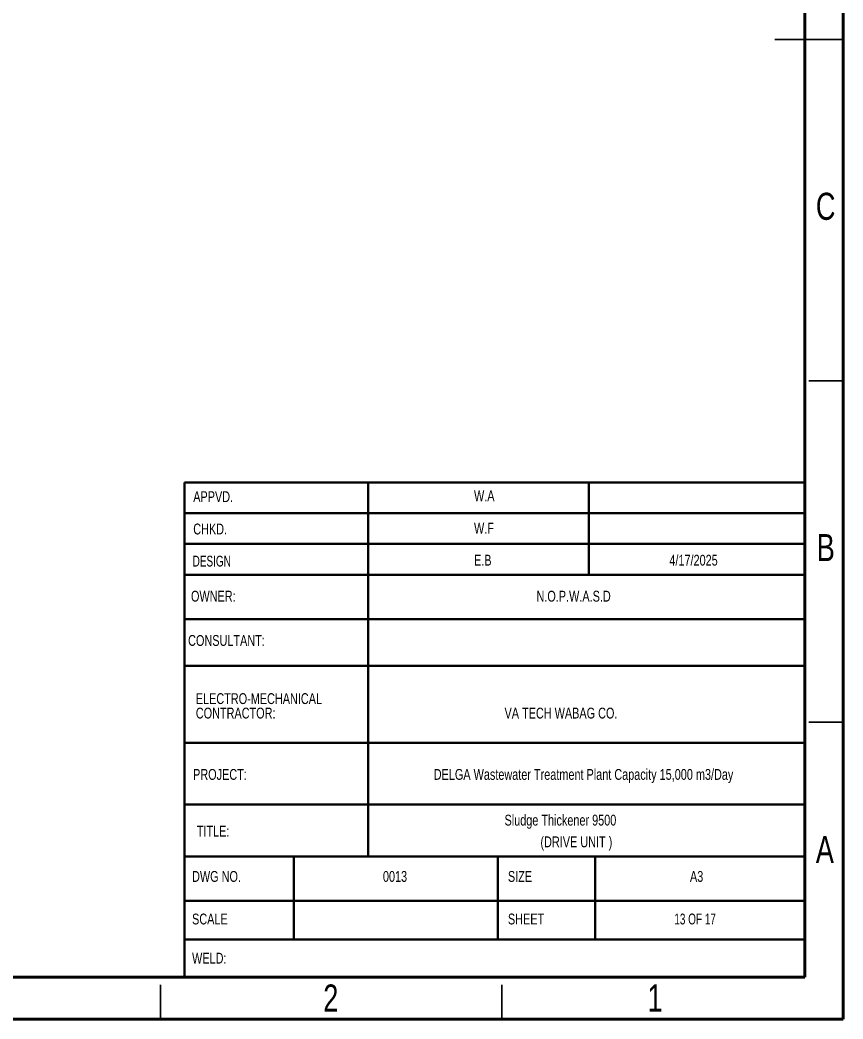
# Model space of a CAD drawing. Header units: millimetres. Extents: x 122 to 2816, y -707 to 556.
# Drawn here: x 401.4 to 521.9, y -701.7 to -555.3 of the extents above; entities that cross this region are included whole.
import ezdxf

# ---------------------------------------------------------------- set-up
doc = ezdxf.new("R2010")
doc.units = ezdxf.units.MM
doc.layers.add('FORMAT', color=7, linetype='Continuous')
doc.styles.add('SLDTEXTSTYLE10', font='TXT', dxfattribs={"width": 0.6875})
doc.styles.add('SLDTEXTSTYLE6', font='TXT', dxfattribs={"width": 0.687299})
doc.styles.add('SLDTEXTSTYLE7', font='TXT', dxfattribs={"width": 0.75})

# ---------------------------------------------------------------- blocks, each defined once
blk = doc.blocks.new('SW_NOTE_0_149')
at = {"color": 0, "linetype": 'Continuous', "lineweight": 0, "char_height": 1.5875, "attachment_point": 1, "style": 'SLDTEXTSTYLE7'}
for s, insert in [('ELECTRO-MECHANICAL', (0, 2.05)), ('CONTRACTOR:', (0, -0.07))]:
    blk.add_mtext(s, dxfattribs=dict(at, insert=insert))

msp = doc.modelspace()

# ---------------------------------------------------------------- linework, layer by layer
at = {"color": 7, "linetype": 'Continuous', "lineweight": 70}
for p, q in [((521.939991, -414.672732), (521.939991, -701.672732)), ((516.342463, -418.539207), (516.342463, -695.539207)), ((516.342463, -695.539207), (126.939991, -695.539207)), ((521.939991, -701.672732), (121.939991, -701.672732))]:
    msp.add_line(p, q, dxfattribs=at)
at = {"color": 7, "linetype": 'Continuous', "lineweight": 35}
for p, q in [((521.940991, -558.172732), (511.938991, -558.172732)), ((516.939991, -558.172732), (521.939991, -558.172732)), ((516.939991, -608.172732), (521.939991, -608.172732)), ((516.939991, -658.172732), (521.939991, -658.172732)), ((421.939991, -696.672732), (421.939991, -701.672732)), ((471.939991, -696.672732), (471.939991, -701.672732))]:
    msp.add_line(p, q, dxfattribs=at)
at = {"color": 7, "linetype": 'Continuous', "lineweight": 50}
for p, q in [((425.452777, -623.073556), (425.452777, -632.073556)), ((516.342463, -623.073556), (425.452777, -623.073556)), ((452.387605, -627.573556), (452.387605, -623.073556)), ((484.678897, -636.573556), (484.678897, -623.073556)), ((516.342463, -627.573556), (425.452777, -627.573556)), ((452.387605, -632.073556), (452.387605, -627.573556)), ((425.452777, -632.073556), (425.452777, -695.539207)), ((516.342463, -632.073556), (425.452777, -632.073556)), ((452.387605, -636.573556), (452.387605, -632.073556)), ((516.342463, -636.573556), (425.452777, -636.573556)), ((452.387605, -677.847344), (452.387605, -636.573556)), ((516.342463, -643.073556), (425.452777, -643.073556)), ((516.342463, -649.910477), (425.452777, -649.910477)), ((516.342463, -661.213689), (425.452777, -661.213689)), ((516.342463, -670.242812), (425.452777, -670.242812)), ((425.452777, -677.847344), (516.342463, -677.847344)), ((441.497234, -690.039207), (441.497234, -677.847344)), ((471.379829, -690.039207), (471.379829, -677.847344)), ((485.650293, -690.039207), (485.650293, -677.847344)), ((425.452777, -684.375438), (516.342463, -684.375438)), ((425.452777, -690.039207), (516.342463, -690.039207))]:
    msp.add_line(p, q, dxfattribs=at)

# ---------------------------------------------------------------- block references
at = {"color": 7, "linetype": 'Continuous', "lineweight": 0}
msp.add_blockref('SW_NOTE_0_149', (427.120131, -655.986352), dxfattribs=at)

# ---------------------------------------------------------------- texts
for s, insert, char_height, attachment_point, style in [('C', (519.39865, -580.612578), 3.96875, 2, 'SLDTEXTSTYLE7'), ('APPVD.', (426.744764, -624.353732), 1.5875, 1, 'SLDTEXTSTYLE7'), ('W.A', (467.878201, -624.22186), 1.5875, 1, 'SLDTEXTSTYLE7'), ('CHKD.', (426.744764, -629.087435), 1.5875, 1, 'SLDTEXTSTYLE7'), ('W.F', (467.878201, -628.955563), 1.5875, 1, 'SLDTEXTSTYLE7'), ('B', (519.410593, -630.612578), 3.96875, 2, 'SLDTEXTSTYLE7'), ('DESIGN', (426.658443, -633.789241), 1.5875, 1, 'SLDTEXTSTYLE6'), ('E.B', (467.878201, -633.657369), 1.5875, 1, 'SLDTEXTSTYLE7'), ('OWNER:', (426.413116, -638.930114), 1.5875, 1, 'SLDTEXTSTYLE7'), ('CONSULTANT:', (425.993941, -645.418695), 1.5875, 1, 'SLDTEXTSTYLE7'), ('PROJECT:', (426.719021, -665.042127), 1.5875, 1, 'SLDTEXTSTYLE7'), ('Sludge Thickener 9500', (472.349119, -671.739015), 1.5875, 1, 'SLDTEXTSTYLE7'), ('TITLE:', (427.265826, -673.361795), 1.5875, 1, 'SLDTEXTSTYLE7'), ('A', (519.279679, -674.862578), 3.96875, 2, 'SLDTEXTSTYLE7'), ('DWG NO.', (426.571479, -679.989176), 1.5875, 1, 'SLDTEXTSTYLE7'), ('SIZE', (472.847265, -679.989176), 1.5875, 1, 'SLDTEXTSTYLE7'), ('SCALE', (426.571479, -686.225525), 1.5875, 1, 'SLDTEXTSTYLE7'), ('SHEET', (472.847265, -686.225525), 1.5875, 1, 'SLDTEXTSTYLE7'), ('WELD:', (426.571479, -691.965283), 1.5875, 1, 'SLDTEXTSTYLE7'), ('2', (446.900028, -696.612578), 3.96875, 2, 'SLDTEXTSTYLE7'), ('1', (494.400028, -696.612578), 3.96875, 2, 'SLDTEXTSTYLE7')]:
    msp.add_mtext(s, dxfattribs=dict(at, insert=insert, char_height=char_height, attachment_point=attachment_point, style=style))
at = {"layer": 'FORMAT', "char_height": 1.5875}
for s, insert, attachment_point, style in [('4/17/2025', (496.501431, -633.657369), 1, 'SLDTEXTSTYLE7'), ('N.O.P.W.A.S.D', (477.030777, -638.930114), 1, 'SLDTEXTSTYLE7'), ('VA TECH WABAG CO.', (472.349119, -656.056624), 1, 'SLDTEXTSTYLE7'), ('DELGA Wastewater Treatment Plant Capacity 15,000 m3/Day', (483.925188, -665.042127), 2, 'SLDTEXTSTYLE7'), ('(DRIVE UNIT )', (482.875375, -674.920571), 2, 'SLDTEXTSTYLE7'), ('0013', (454.532845, -679.989176), 1, 'SLDTEXTSTYLE7'), ('A3', (499.519779, -679.989176), 1, 'SLDTEXTSTYLE7'), ('13 OF 17', (497.22856, -686.225525), 1, 'SLDTEXTSTYLE10')]:
    msp.add_mtext(s, dxfattribs=dict(at, insert=insert, attachment_point=attachment_point, style=style))

doc.saveas('drawing.dxf')
